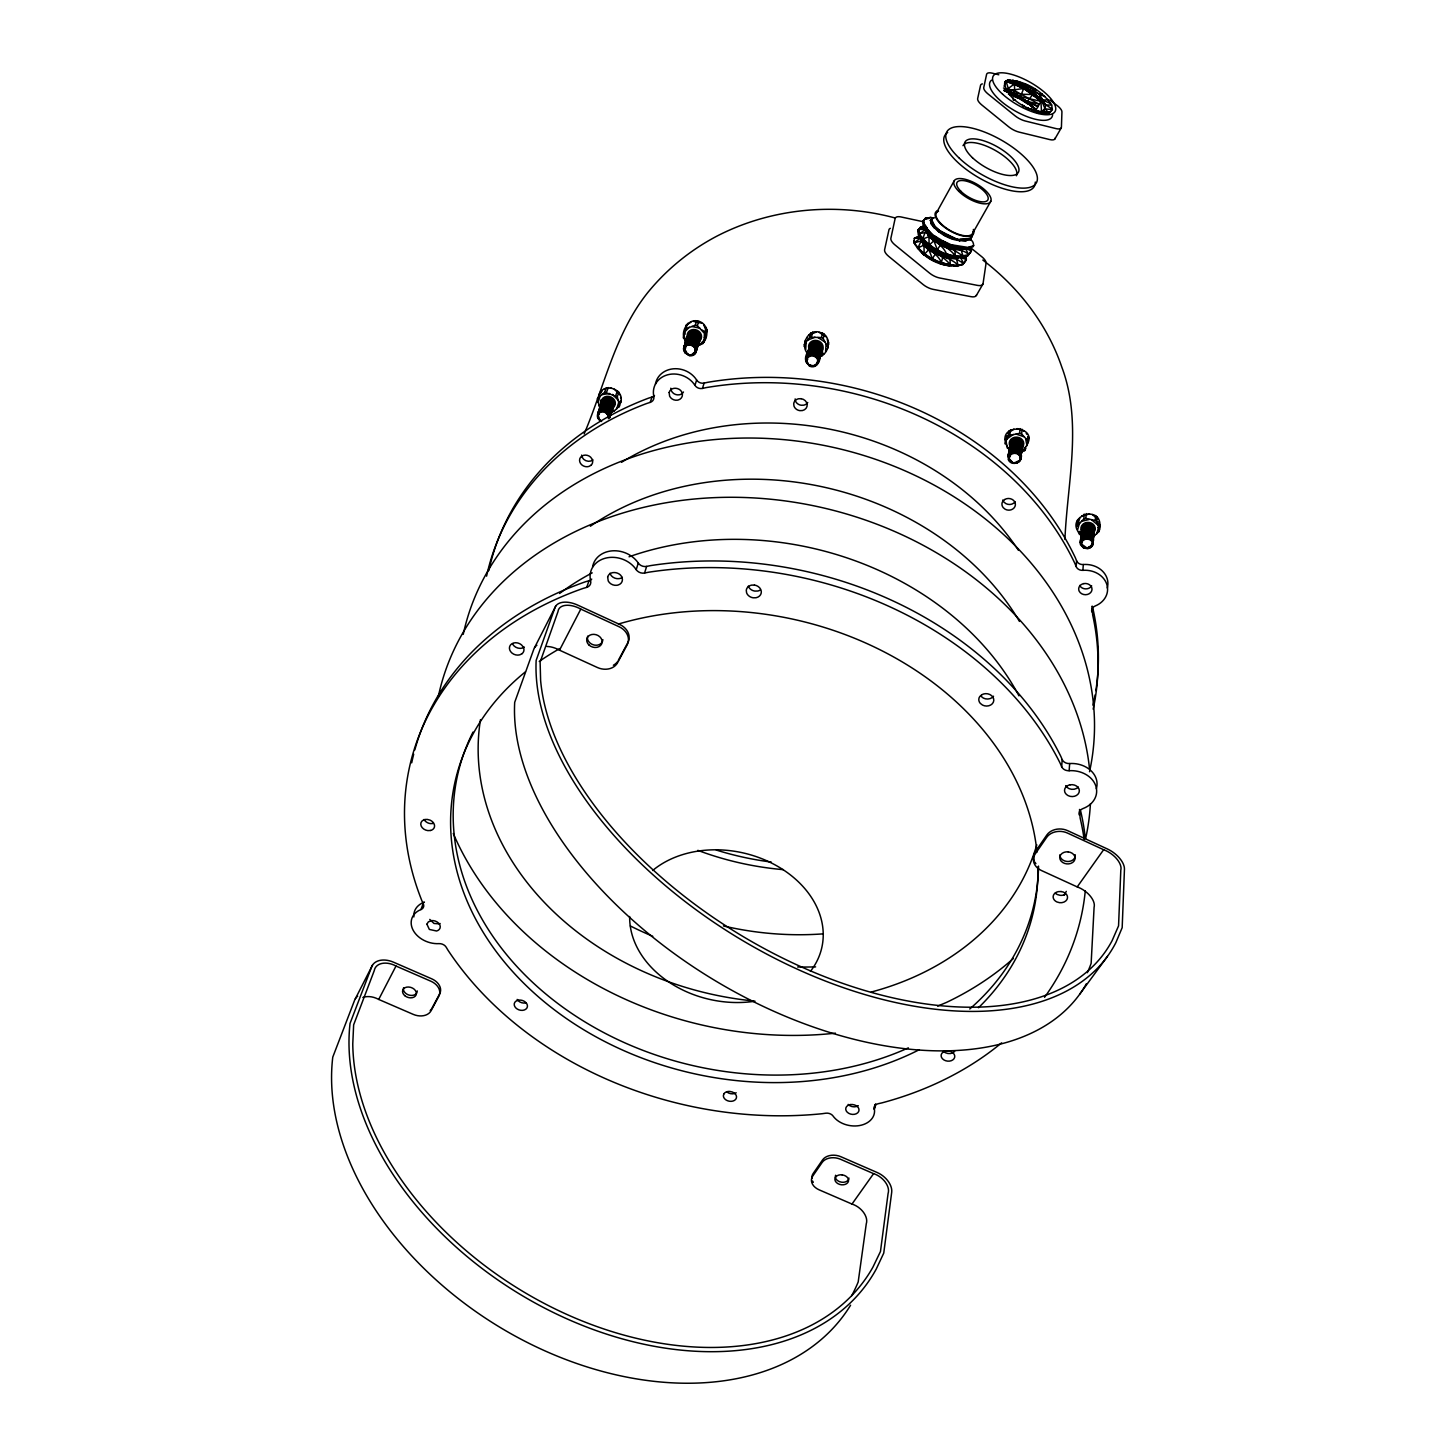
<?xml version="1.0" encoding="UTF-8"?>
<svg xmlns="http://www.w3.org/2000/svg" width="1456" height="1456" viewBox="0 0 1456 1456"><rect width="100%" height="100%" fill="white"/><g stroke="black" fill="none" stroke-linecap="round" stroke-linejoin="round"><path stroke-width="1.5" d="M683.701 335.098L686.595 342.142C678.441 334.862 687.068 317.244 698.789 321.303C710.928 324.433 708.708 344.908 696.787 345.691C694.985 341.013 687.614 339.303 684.884 344.016M704.122 342.397L704.413 333.351L697.333 325.707L695.258 325.252L684.793 329.165M706.67 332.041L703.794 324.979M931.076 220.22L930.894 223.678C939.539 235.162 956.137 244.135 970.479 239.476L972.044 236.072L970.297 238.675C956.301 243.243 940.139 234.543 931.676 223.369L931.076 220.22L933.332 217.745L931.622 219.674L931.676 223.369L933.897 227.737M926.817 227.864L922.249 240.094C931.658 250.086 945.763 262.772 960.396 257.239L966.347 259.605L962.926 264.482C944.835 269.87 923.086 259.204 914.131 242.824L914.295 238.329L919.464 235.672M1092.309 537.446L1099.043 531.513C1107.142 500.464 1058.476 516.771 1082.864 536.572M1099.043 531.513L1099.844 524.906M1099.535 529.784L1096.841 521.739L1097.132 516.88M1084.138 839.329A344.053 270.124 12.6 0 0 1080.152 818.126L1079.515 809.445M1093.165 709.163A310.51 257.202 12.6 0 0 1092.673 615.033L1092.164 606.096L1093.037 609.154A309.527 256.784 12.6 0 1 1095.84 690.672M1096.841 521.739L1095.331 520.484L1095.64 515.624M1095.331 520.484L1085.867 518.409L1086.194 513.568M1079.187 814.869A7.043 5.624 3.8 0 1 1082.882 808.608A24.716 19.838 4.1 0 0 1095.658 785.512A24.716 19.838 4.1 0 0 1069.159 770.715L1069.65 763.545A7.062 5.715 4 0 1 1062.188 759.577L1060.805 756.337A342.87 269.724 12.6 0 0 650.632 565.601L646.646 566.402A7.244 6.061 18 0 1 638.292 563.072A25.207 20.985 18.7 0 0 612.066 550.859A25.207 20.985 18.7 0 0 592.592 566.948M1091.8 611.975A6.334 5.314 2.3 0 1 1095.149 606.005A22.24 18.782 2.6 0 0 1106.706 584.038A22.24 18.782 2.6 0 0 1082.9 570.333L1083.3 564.528A6.352 5.405 2.4 0 1 1076.603 560.851L1075.365 557.794A309.527 256.784 12.6 0 0 707.725 382.309L704.122 383.092A6.497 5.697 19.2 0 1 696.641 380.034A22.623 19.747 19.9 0 0 673.2 368.823A22.623 19.747 19.9 0 0 655.455 384.075M1038.838 113.459C1028.937 103.977 1019.364 92.056 1003.766 90.563M1076.657 526.599L1083.865 518.9L1084.21 514.041M1069.159 770.715A7.08 5.733 4.1 0 1 1061.679 766.73L1062.188 759.577M1082.9 570.333A6.37 5.405 2.5 0 1 1076.184 566.639L1076.603 560.851M1079.387 534.607L1079.624 531.367M1048.884 112.64C1031.503 112.767 1007.115 100.828 1004.622 83.392L1004.877 81.791L1007.88 80.08C1024.933 80.717 1042.259 90.691 1051.669 104.978L1052.379 109.637L1049.503 112.585L1044.644 113.04M1077.149 524.87L1077.513 520.01M962.926 264.482L958.012 265.21C947.983 254.4 928.054 256.42 921.757 241.223L921.721 237.51L925.161 244.553L930.02 248.685L949.876 257.839L950.331 264.919L957.393 266.302L963.563 263.372L965.728 260.715M946.345 234.616L959.886 240.822L940.012 230.812L935.116 226.681L931.622 219.674M1064.918 539.412C1067.339 482.427 1082.627 422.549 1061.806 367.076C1047.264 324.342 1018.563 287.269 982.818 260.042M1010.136 451.178C986.895 419.619 1050.722 423.751 1020.984 452.197L1024.769 450.596L1025.115 447.447M1028.227 442.588L1028.373 436.036M1033.796 110.347L1033.596 111.366M1027.881 440.749L1021.602 433.961L1022.13 429.283M1004.877 443.752L1008.28 435.708L1019.619 433.287L1020.146 428.592M1009.9 434.561L1010.464 429.866M1008.28 435.708L1008.844 431.012M1098.807 525.234L1098.916 521.721M424.424 902.028A6.57 4.95 19.1 0 1 423.587 902.447L420.948 909.563A22.932 17.181 18.6 0 0 413.122 930.184A22.932 17.181 18.6 0 0 438.984 943.634A6.497 4.841 18.2 0 1 446.191 947.201L447.902 950.076A344.053 270.124 12.6 0 0 822.167 1113.713L825.752 1113.203A6.352 4.659 9.9 0 1 833.032 1115.988A22.313 16.398 9.5 0 0 859.604 1125.543A22.313 16.398 9.5 0 0 874.292 1108.526L874.838 1104.74M685.394 330.021L686.286 324.743M1004.622 83.392L1004.877 81.791M598.962 394.922C603.476 381.636 624.933 389.207 620.747 402.366L619.401 403.221M1040.294 112.804L1036.49 111.839L1043.752 111.275L1045.79 105.105L1039.784 94.895L1026.99 84.794L1008.68 80.608M705.032 337.119L707.106 329.293M683.264 337.828L685.157 331.313M818.163 356.738C829.592 355.81 832.65 335.499 820.547 332.569C808.025 327.4 798.889 346.473 808.681 354.591M805.459 340.049L804.203 346.419M827.572 348.73L828.773 342.342M951.423 265.611L941.431 262.608L942.96 256.165L929.547 249.358L924.651 245.19L921.175 238.056L920.993 241.532L917.517 248.594M597.797 413.868L600.254 408.481M599.617 408.79C598.725 399.399 612.794 399.617 612.958 408.117L610.119 414.505M598.58 414.396L600.746 409.573L602.493 408.772M600.818 405.423L603.257 400.054M600.072 410.137L601.965 406.188M600.4 409.318L600.8 407.571M601 407.625L602.001 404.204A6.461 5.569 22.1 0 1 605.423 398.052A6.461 5.569 22.1 0 1 613.267 400.728A6.461 5.569 22.1 0 1 612.466 407.917C620.456 400.364 602.329 391.609 601.692 402.875L602.165 405.041M602.475 403.403L603.203 400.837M609.354 416.216C612.867 410.519 603.348 404.459 599.872 410.082M610.81 411.957C612.94 407.152 606.333 402.438 602.238 405.332M611.138 411.12C613.249 406.315 606.661 401.619 602.566 404.495L601.073 406.697M609.791 417.927L610.464 411.793L607.043 408.19M612.321 407.753L612.648 403.13L609.809 400.091M612.048 410.628L608.917 417.908M600.291 408.754L597.397 398.544L604.622 392.337L617.289 396.669L619.51 406.097L613.613 411.393L610.956 411.993L614.123 404.75C614.214 398.944 605.314 395.504 602.165 400.819M822.167 355.919L822.913 352.916M914.131 242.824L922.303 240.659L918.572 234.835L917.899 230.558L920.902 226.772L925.961 226.026L920.283 227.882L917.899 230.558L919.628 234.07M827.681 346.837L823.222 338.629L824.314 334.17M804.313 344.526L809.682 337.301L821.439 337.501L822.549 333.024M685.139 343.161L683.483 348.639C683.501 354.882 693.001 357.539 696.041 351.97M684.884 344.508C683.61 334.516 698.607 333.679 698.789 343.088M686.286 340.413L687.887 334.916L691.473 332.277M687.632 336.281L688.178 334.134C691.4 328.565 700.627 332.059 700.391 338.138M685.721 345.017C685.248 337.119 697.297 337.81 697.133 345.036M687.359 340.067C687.487 332.751 698.807 334.279 698.498 340.922M809.682 337.301L810.828 332.842M811.574 336.536L812.703 332.059M696.623 346.947L697.078 342.215L694.203 339.066M698.006 342.833L698.698 337.264M696.332 351.169L698.243 344.744C698.48 338.629 689.216 335.135 685.976 340.704M1006.678 435.89L1006.478 439.512M1006.023 441.259L1007.406 448.302M1008.899 457.166L1011.046 453.653L1013.867 452.579A6.006 5.242 4.5 0 1 1020.838 458.367L1020.492 459.696A6.006 5.242 4.5 0 1 1008.899 457.166L1008.189 459.441C1011.046 466.885 1023.586 462.935 1020.911 455.018C1019.073 449.212 1009.154 449.176 1008.189 455.51M1026.971 445.754L1025.625 438.693M808.244 354.227L810.282 350.132L816.379 349.84M810.337 346.637L809.136 350.914C812.666 344.653 822.767 350.932 818.909 357.011M820.219 352.043L820.911 346.437L818.126 343.252M819.892 356.993C827.117 349.276 818.126 335.044 810.009 344.144L807.971 355.064M1040.749 112.876L1035.38 111.748L1042.842 112.822M934.443 217.836L925.834 217.854L922.849 221.64L923.523 225.88L930.329 234.98L929.62 236.254C938.028 245.773 952.861 252.816 965.437 248.375L971.389 250.778L968.604 254.527C950.459 260.114 929.638 248.503 919.191 233.706L918.518 229.447L924.997 227.864M941.431 262.608C937.446 252.98 926.562 249.449 922.467 239.949C929.893 250.778 943.342 256.165 956.101 257.184L958.012 265.21C941.195 265.174 923.632 256.784 914.259 242.624L913.986 240.804M420.948 909.563A6.588 4.95 19.1 0 0 423.314 903.848L421.931 900.845A344.053 270.124 12.6 0 1 582.91 588.479L586.732 587.35A7.189 5.951 19.5 0 0 590.645 580.98A25.298 21.021 18.6 0 1 605.714 558.103A25.298 21.021 18.6 0 1 636.199 569.66A7.262 6.079 18 0 0 644.571 573.027L646.646 566.402M486.577 576.157A310.51 257.202 12.6 0 1 646.737 403.494L650.195 402.384A6.461 5.606 20.9 0 0 653.817 396.378A22.695 19.783 19.9 0 1 667.667 374.793A22.695 19.783 19.9 0 1 694.949 385.349A6.516 5.715 19.2 0 0 702.447 388.424L704.122 383.092M636.199 569.66L638.292 563.072M694.949 385.349L696.641 380.034M705.687 333.733L704.941 331.895L706.378 327.473M702.793 343.762L705.541 337.938M695.258 325.252L696.732 320.848M697.333 325.707L698.789 321.303M684.138 332.55L689.234 327.2M685.849 327.491L686.231 326.326M686.104 327.782L687.596 323.359M1021.075 448.521L1021.948 444.954M1019.837 457.038L1020.419 452.252M1019.728 457.876L1020.274 453.125M1022.239 446.846L1022.731 442.296L1017.143 437.965M1021.985 448.539L1022.876 445.481M1021.748 450.232L1022.64 447.156M1021.493 451.942L1022.239 445.682C1020.62 440.749 1013.103 439.767 1010.264 444.116L1011.083 444.954L1016.506 442.606L1021.257 446.319M1021.257 453.635L1022.148 450.559M1020.656 457.894L1021.511 450.778L1018.326 447.174M704.558 339.667L699.462 344.963M706.196 334.571L704.34 337.792M586.732 587.35L589.007 580.726A7.171 5.951 19.5 0 0 591.718 579.088M650.195 402.384L652.015 397.051A6.443 5.606 20.9 0 0 654.49 395.486M1009.19 448.739L1010.209 444.899L1014.013 442.278L1018.982 442.897L1022.148 446.501M1008.407 453.853L1010.883 449.176M1022.531 447.993L1021.202 442.733L1016.798 440.458L1012.029 441.568L1010.428 443.243L1010.519 446.701A6.516 5.715 4.4 0 1 1012.703 439.566A6.516 5.715 4.4 0 1 1021.056 440.404A6.516 5.715 4.4 0 1 1021.712 447.756M1010.264 448.393L1011.228 444.08M1020.802 455.855C1018.945 450.013 1009.026 450.031 1008.025 456.401L1009.518 460.587L1011.501 462.025M1009.063 456.092L1009.936 452.579L1013.23 450.341L1017.471 450.887L1020.165 453.963M1092.619 534.352L1093.256 528.856L1090.635 525.889L1086.485 525.361L1083.209 527.527M1092.491 535.244L1093.092 530.585M1092.455 536.099C1095.749 530.33 1086.14 525.798 1082.864 530.985M1091.6 544.835L1092.255 542.961M1093.547 533.497L1094.366 531.276M1093.383 535.226L1094.166 529.056L1091.072 525.58L1083.883 525.944L1082.518 530.093M1093.329 536.081L1094.202 533.023M1093.147 537.828L1094.038 534.752M1092.528 543.943L1093.875 536.5M1092.874 540.449L1093.656 534.261L1090.508 530.803M1092.655 543.052L1093.547 539.976M1093.256 542.615L1092.437 545.672L1088.542 548.439L1083.61 548.038L1080.498 544.762C1077.968 536.918 1090.653 534.024 1092.983 541.25L1093.492 535.99L1087.923 531.804M619.109 406.897L621.293 400.655M617.289 396.669L618.946 392.137M615.852 395.213L617.508 390.699M1081.462 530.439L1082.336 527.527L1084.574 526.162L1084.01 525.07L1086.231 524.124L1091.126 524.724L1094.202 528.2M1081.28 532.186L1082.154 529.256L1086.012 526.69M1081.044 534.771L1081.917 531.859M1081.735 533.588L1081.098 538.647M1080.916 540.394L1081.408 531.294M1080.807 537.373C1081.917 531.258 1091.527 531.222 1093.383 536.882M1082.045 534.443L1084.047 531.349L1088.087 530.457M1080.68 538.247C1081.608 532.932 1090.508 532.368 1092.419 537.537M1081.863 536.172L1082.627 533.569C1085.43 529.329 1093.31 531.567 1092.819 536.845M1080.516 539.994L1081.389 537.082L1085.193 534.534L1090.107 535.135L1093.219 538.629M1081.681 537.919L1082.445 535.317L1085.666 533.169L1089.852 533.697L1092.473 536.682M1080.388 540.886L1081.207 538.829M1081.626 538.775L1083.064 534.589M1081.499 539.666C1082.481 534.461 1090.671 534.461 1092.255 539.284M1081.317 541.414C1082.299 536.208 1090.508 536.208 1092.073 541.031M604.622 392.337L606.315 387.824M599.672 407.953L600.8 404.932M606.624 392.064L608.299 387.551M1004.112 86.323C1006.769 70.889 1031.685 93.603 1038.456 97.261C1044.134 101.028 1042.805 109.928 1049.503 112.585M584.165 433.888C604.477 386.386 615.014 333.151 648.157 292.074C667.139 268.923 690.745 249.759 717.298 235.927C771.698 207.935 836.399 202.129 895.294 218.018M968.932 247.138L971.389 250.778L970.497 246.61L970.752 251.888L968.604 254.527C961.451 247.411 947.183 249.922 941.741 241.86L942.36 240.75C951.987 244.644 962.471 252.034 973.027 246.756L973.664 245.627C972.954 233.906 960.778 243.043 953.371 237.565L953.007 238.311M1005.969 80.735L1023.914 88.07L1020.365 96.642L1005.222 91M1025.952 448.102L1024.769 450.596M926.107 229.156L929.62 236.254L940.904 244.28L947.965 247.265L960.887 249.067L965.437 248.375L968.604 254.527M1028.719 437.874L1027.554 440.367L1027.754 436.727M600.145 394.012L602.038 390.991M619.273 403.057L620.347 400.91M355.373 998.707L372.499 965.146M534.607 647.501L555.701 606.169M378.706 999.435L395.996 966.038L430.867 981.217A14.196 10.447 18.1 0 1 438.875 996.159L431.049 1010.773A14.141 10.356 18.1 0 1 413.249 1014.377L378.706 999.435A16.453 11.393 26 0 0 362.835 997.506M559.523 650.177L580.798 609.099L619.073 626.735A15.725 12.886 17.9 0 1 627.208 644.753L617.581 662.717A15.652 12.758 17.9 0 1 597.415 667.521L559.523 650.177A18.255 10.52 27.3 0 0 546.837 646.464M970.752 251.888L967.967 255.637C957.72 259.951 945.854 256.019 937.355 249.704L933.951 240.986L928.91 236.691L925.343 229.356L918.518 229.447L918.572 234.835L925.179 243.37L936.627 251.924L931.731 259.732L933.569 260.715M618.272 660.46L627.9 642.496A15.707 12.886 17.9 0 0 619.783 624.497L577.795 605.15A20.875 11.739 27.4 0 0 555.009 607.552L536.154 660.387A328.401 185.64 31.6 0 0 784.62 963.199A328.401 185.64 31.6 0 0 1115.915 942.523L1122.176 927.654L1124.451 869.287A20.329 10.975 35.2 0 0 1107.288 848.921L1067.667 830.666A15.361 12.176 4.6 0 0 1046.846 834.98L1035.398 851.56A15.27 12.048 4.9 0 0 1034.251 860.714M806.842 338.265L807.443 337.191M806.114 342.306L805.714 349.64M1007.88 80.08L1005.295 81.554M936.281 213.086L954.08 180.999M1010.082 80.062L1007.425 80.881L1012.266 81.372L1013.012 80.044M1008.262 80.753L1018.618 83.538L1019.655 81.682M923.868 254.818L930.275 248.084L922.867 238.984L928.91 236.691L926.708 232.323L926.653 228.61L929.62 236.254M1005.113 91.146L1019.127 96.715L1036.272 109.546L1018.818 97.115L1018.199 98.244L1008.444 94.13M1026.99 84.794L1024.405 87.287L1008.48 80.735M1052.269 109.109L1042.587 102.648L1043.934 100.282L1047.974 99.463M972.699 233.197L990.79 201.292M1043.752 111.275L1045.79 105.105L1051.669 104.978M1054.945 138.866L1061.242 127.91M976.357 295.477L982.836 284.229M948.329 246.519L941.322 243.571L937.355 249.704M1007.679 433.524L1013.922 429.083M1007.042 438.893L1013.303 434.452M925.343 229.356L918.572 234.835C926.398 247.265 940.794 254.054 954.736 257.148L946.455 253.708C942.432 244.062 931.567 240.531 927.417 231.031L935.007 239.767L928.546 245.682C937.391 252.525 948.748 259.477 960.396 257.239L963.563 263.372L966.347 259.605L966.202 256.092M851.997 1204.057L873.582 1173.645L840.476 1159.249A13.832 9.992 9.7 0 0 822.112 1162.489L812.757 1176.029A13.759 9.901 9.9 0 0 819.182 1189.861L851.997 1204.057A16.089 10.72 37.1 0 1 866.265 1223.841L858.185 1281.972A289.034 201.019 32.1 0 1 851.633 1295.767M1077.222 886.904L1103.63 849.722L1067.503 833.069A15.379 12.176 4.6 0 0 1046.664 837.4L1035.198 853.98A15.288 12.067 5 0 0 1041.44 870.524L1077.222 886.904A17.781 9.828 35.3 0 1 1094.093 907.252L1091.145 963.344A320.666 185.567 31.7 0 1 1087.323 972.699M825.588 351.606L826.025 344.253M1079.715 994.157L1107.434 956.392M917.899 230.558L920.902 226.772L924.979 226.808M611.702 407.534L612.903 406.078M610.519 410.901L611.72 409.445M610.21 411.739L611.393 410.264M609.008 415.124L610.21 413.65M608.754 415.979L609.955 414.505M611.884 409.445L613.613 406.897M611.611 410.301L613.34 407.771M611.302 411.138L612.703 409.409M610.701 412.812L612.175 411.138M610.428 413.686L611.848 411.957M609.846 415.379L611.247 413.65M609.518 416.216L610.992 414.523M609.245 417.071L610.665 415.36M697.806 341.086L699.062 339.539M697.533 341.869L698.789 340.34M696.459 345.163L697.715 343.634M696.205 346.018L697.46 344.49M694.821 350.132L696.095 348.603M698.625 341.377L700.099 339.594M698.043 342.961L699.808 340.376M697.806 343.816C703.503 339.048 699.608 328.947 692.019 330.639M697.26 345.472L698.734 343.671M696.969 346.273L698.443 344.471L696.714 347.129M696.441 347.929L697.915 346.128M696.478 347.984L699.863 339.776C700.081 333.697 690.854 330.203 687.632 335.772M695.895 349.586L697.369 347.784M695.64 350.441L697.406 347.838M695.386 351.296L696.842 349.44M695.094 352.097L696.587 350.295M1018.818 97.115L1027.718 103.831L1009.372 92.474L1028.063 103.212L1035.908 110.219L1041.277 100.737L1033.123 94.167L1027.244 101.374L1019.127 96.715M1009.991 454.636L1009.19 458.804L1011.92 461.679M601.565 402.511C604.713 397.179 613.613 400.618 613.54 406.442M600.636 405.005L604.04 402.438L608.881 403.166L612.685 408.99M600.363 405.86C603.512 400.546 612.448 403.985 612.357 409.809M601.455 405.096L598.671 411.302L599.162 413.468M599.763 407.553C602.911 402.22 611.848 405.678 611.775 411.502M599.435 408.372L605.241 405.751L609.718 408.062M599.162 409.245C602.311 403.913 611.247 407.371 611.174 413.195M598.543 410.938C601.71 405.605 610.665 409.063 610.592 414.887M597.943 412.63C601.11 407.298 610.064 410.756 609.991 416.598M597.615 413.468C600.782 408.135 609.736 411.593 609.664 417.435M602.875 401.656L607.771 399.454M602.602 402.511C605.296 397.998 612.849 400.982 612.758 405.915M602.001 404.204L606.915 401.983L611.793 405.66M688.47 333.333L689.907 331.622M687.378 336.609L690.927 333.915M687.086 337.41C690.308 331.841 699.553 335.335 699.317 341.432M686.832 338.265L690.344 335.499L692.856 335.426M686.286 339.903L687.687 338.138C691.964 335.135 698.589 338.738 698.534 343.944M685.721 341.559L689.252 338.793L694.203 339.557M685.43 342.36C688.67 336.773 697.934 340.285 697.715 346.401M685.175 343.216L688.706 340.449L695.713 342.779M684.629 344.872L686.031 343.106L690.672 342.033L696.514 346.546M684.32 345.673C692.383 334.916 703.521 356.083 689.58 355.883L685.103 352.352L684.047 348.257A6.042 5.333 20.3 0 1 692.364 344.799L693.693 345.636A6.042 5.333 20.3 0 1 687.505 354.299M688.67 335.808L693.784 333.424L697.57 335.462M688.379 336.609L691.382 334.316M687.56 339.102L688.797 337.646M687.014 340.74L692.146 338.356M686.176 343.197L691.309 340.813L696.241 344.672M685.612 344.854C688.397 340.103 696.259 343.161 696.041 348.348L695.003 351.933L691.909 354.409M684.029 346.473C687.268 340.886 696.55 344.399 696.332 350.532M685.357 345.709C688.142 340.977 696.004 344.016 695.786 349.203M686.304 345.072L684.993 350.259M820.11 352.225L821.657 350.423M827.572 345.491L828.646 344.235M819.018 356.338L820.565 354.536M818.8 357.193L820.329 355.319M817.489 362.198L819.018 360.324M817.253 362.999L818.818 361.179M817.053 363.873L818.581 361.98M818.381 362.853L814.596 365.765M1079.897 517.553L1078.004 524.215L1077.021 521.739M1079.497 523.123L1077.604 529.784M1081.881 540.813L1085.43 538.411L1088.487 538.392A5.933 5.06 2.2 0 1 1092.273 545.782L1091.363 546.837A5.933 5.06 2.2 0 1 1081.881 540.813L1080.261 542.615M1096.641 533.952L1098.57 527.29M809.791 344.945C813.085 339.394 822.458 342.688 822.076 348.967M809.572 345.8C812.776 340.158 822.276 343.58 821.857 349.822M809.336 346.583L813.922 342.688M810.628 345.654L809.117 347.383L813.686 343.47L817.908 344.035M808.899 348.239C812.193 342.688 821.584 345.982 821.202 352.261M808.681 349.094C810.81 344.18 818.254 343.525 820.256 348.876M808.444 349.895C811.756 344.344 821.148 347.638 820.765 353.935M820.11 352.552C815.979 336.372 797.433 359.141 809.572 365.31M808.007 351.551L812.594 347.62M807.771 352.407C811.01 346.71 820.511 350.186 820.128 356.447M807.552 353.207C810.865 347.638 820.274 350.951 819.892 357.248M807.334 354.063L808.844 352.279M807.097 354.864C810.41 349.313 819.837 352.625 819.455 358.922M806.879 355.737L810.573 352.934L815.578 353.644M806.642 356.538C809.063 350.641 818.654 351.66 818.6 358.413M806.424 357.339C809.736 351.77 819.182 355.082 818.8 361.397M807.88 355.719L811.028 353.408M807.643 356.574L808.935 355.118M967.967 255.637L963.053 256.329C950.167 246.009 931.858 241.751 923.523 225.88L923.468 220.511L925.834 217.854L922.849 221.64L900.627 216.871A11.138 4.623 29.3 0 0 895.131 218.546L890.835 238.456A11.302 4.75 29.3 0 0 895.003 244.936L929.711 273.237A11.339 4.787 29.7 0 0 939.52 277.95L977.431 285.376A11.229 4.714 30 0 0 983.037 283.72L986.076 263.117A11.084 4.586 30 0 0 981.781 256.729L969.896 247.138M687.687 353.59L685.558 352.061L686.449 351.169M685.303 352.934L685.594 352.115M930.293 220.42L932.823 218.273L930.293 220.42L931.676 223.369M1018.781 461.37L1020.401 459.605C1024.933 452.416 1013.285 445.918 1008.972 452.616L1009.845 453.417L1013.067 451.214L1017.307 451.76M600.09 396.159L597.997 402.784M1034.652 88.743L1032.559 91.91C1061.934 119.01 1014.777 76.731 1008.225 80.99L1014.85 82.755M1090.908 545.672L1092.601 543.925M616.58 409.118L618.709 402.511M1009.863 448.393L1011.392 443.225L1010.537 442.424C1013.358 438.038 1020.893 439.002 1022.494 443.989M1011.41 445.791L1009.754 447.502L1010.573 448.339L1011.938 446.937M1020.656 450.541L1015.888 446.828L1010.464 449.176L1009.645 448.339L1013.503 445.663L1018.472 446.3L1021.657 449.904L1021.803 453.089M1011.156 447.483L1009.499 449.212L1010.355 449.995L1013.576 447.793M1019.4 450.486L1015.633 448.521L1010.209 450.869L1009.39 450.031L1015.778 447.247L1021.402 451.597M1008.407 457.785L1009.135 451.742L1012.994 449.067L1017.981 449.704L1021.166 453.307M1009.081 453.489L1009.954 446.592L1012.193 445.227M1008.753 454.272L1015.123 451.942M809.008 335.062L816.252 332.077M807.698 340.176L814.978 337.191M824.005 353.717L820.765 355.919M1082.208 528.419L1083.883 526.763M1083.719 528.492L1082.045 530.148L1081.389 536.026M1081.972 531.003L1085.83 528.437L1090.744 529.038L1093.82 532.514L1093.929 535.644M1081.863 531.877L1088.214 529.183L1093.711 533.406M1081.808 532.732L1085.648 530.166M1081.681 533.606L1088.051 530.93L1093.547 535.135M1081.262 537.956L1087.65 535.262L1093.165 539.484M1081.135 538.847L1082.827 537.191M1083.027 529.256L1088.433 526.981L1092.109 528.874M1082.973 530.093L1086.176 527.964M1093.875 531.658L1090.799 528.182L1085.885 527.582L1083.646 528.528L1082.227 536.245L1083.828 533.952L1081.644 528.71L1084.647 525.307L1084.065 524.215M687.705 324.269L690.927 322.158M1006.023 81.208L1023.75 88.47L1041.076 101.065L1023.75 88.47L1006.988 90.873L1008.316 88.507L1006.023 81.208L1024.096 87.688L1041.386 100.391L1033.36 93.803L1014.432 83.866L1008.316 88.507L1004.203 89.762M1042.187 113.277L1041.877 111.22L1045.099 108.891L1052.379 109.637M943.288 264.464L931.731 259.732L924.178 253.471L923.941 245.609L920.392 238.256L914.259 242.624L915.278 244.79M1050.722 111.53L1049.175 112.622L1041.877 111.22M1097.933 527.6L1099.335 526.617M1081.863 515.806L1089.561 513.95M1081.462 521.357L1089.179 519.501M1093.62 536.409L1094.657 535.699M971.862 235.49L972.681 234.944L970.479 239.476M807.825 352.061L808.207 354.336L809.245 353.626M806.242 357.848L806.642 360.178L807.68 359.486L806.478 357.048M806.023 358.704L806.406 360.997L807.134 358.413M806.187 361.798L807.225 361.161C804.804 353.189 818.636 353.244 817.926 360.888M604.04 389.407L605.095 388.788M602.092 394.576L609.755 393.502M614.559 410.701L610.301 412.521M592.938 459.878L590.881 461.006A6.661 5.678 21.6 0 1 581.599 455.109M524.306 647.065L522.322 648.084A7.407 6.006 20.2 0 1 512.639 644.116M1041.986 93.821L1038.456 97.261L1042.587 102.648M1016.179 462.025L1018.108 461.097M688.269 336.554L690.381 335.553M687.723 338.192L689.835 337.21M689.289 338.848L687.177 339.849C690.089 335.244 697.824 338.138 697.661 343.379M686.613 341.505L688.743 340.504M1088.305 547.201L1090.216 546.309M690.435 332.732L694.312 331.786L699.226 335.626M689.052 336.809L690.836 335.954M687.687 340.959L689.489 340.122M687.141 342.615L688.943 341.76M1088.597 547.583L1090.853 546.528M603.203 400.018L605.296 399.108M602.056 403.421L604.094 402.475M601.401 405.059L603.494 404.149M600.2 408.444L607.097 408.244M810.846 344.872C815.142 341.778 821.857 345.309 821.639 350.623M810.628 345.727L815.324 344.526L819.801 346.983M810.191 347.365C814.468 344.198 821.22 347.82 821.002 353.135M809.736 349.021L811.92 347.948L816.907 348.657M809.518 349.822C813.813 346.746 820.547 350.259 820.329 355.592M809.299 350.678L813.995 349.549M808.844 352.352C813.103 349.185 819.928 352.807 819.692 358.121M808.171 354.809C812.484 351.733 819.237 355.246 819.018 360.597M604.349 399.472L610.137 399.272L612.976 402.311M603.421 401.965L605.168 401.164M602.839 403.64L604.568 402.839M601.637 407.007L607.425 406.843L610.282 409.864M811.629 345.181L817.69 344.89L820.784 350.113M811.174 346.819L813.03 345.982M600.145 411.265L605.969 411.083L608.826 414.123M810.064 350.932L816.143 350.641L819.237 355.883L818.054 353.608M809.609 352.589L811.465 351.733M1014.614 438.092L1010.792 440.749L1010.118 446.701M1011.356 445.827L1018.618 445.427L1021.748 449.067M1011.101 447.52L1015.924 446.373M1010.846 449.231L1015.687 448.066M1012.593 442.66L1016.652 441.732M1012.339 444.353L1014.25 443.534M1012.084 446.064L1018.217 445.773L1020.911 448.848M1013.321 449.504L1009.135 451.742M1083.646 528.528L1083.828 526.799L1088.56 525.725L1094.038 529.929M1083.173 532.878L1087.996 531.786M1083.828 526.799L1088.487 526.144M1086.012 529.693L1083.482 530.257L1083.3 531.986L1083.883 533.078L1085.776 532.295M937.646 1006.132L946.546 1002.383A331.349 265.574 12.6 0 0 1013.431 958.448M1081.444 535.171L1083.464 537.428L1085.302 536.663M926.708 232.323L919.191 233.706C924.833 247.356 940.267 255.765 954.59 256.638M1083.865 518.9L1085.867 518.409M1023.222 106.051L1024.132 105.724L1023.714 106.925L1022.367 104.559M958.758 256.948L949.876 257.839L942.96 256.165M947.965 247.265L954.899 248.94L963.781 248.066M1084.01 538.938L1081.899 540.558L1081.462 544.089L1086.158 547.401M966.183 239.366L970.479 237.91L972.317 235.599L970.297 238.675L960.25 239.239M930.894 217.144L925.215 218.982L928.582 218.491M973.664 245.627L968.113 247.429L951.478 244.772L948.984 245.791L935.207 238.748L923.523 225.88M652.015 397.051L648.575 398.143A309.527 256.784 12.6 0 0 488.834 570.534M589.007 580.726L585.203 581.854A342.87 269.724 12.6 0 0 414.814 749.913M914.677 238.074L920.338 236.691M702.447 388.424L706.069 387.624A310.51 257.202 12.6 0 1 1074.947 563.581L1076.184 566.639M644.571 573.027L648.575 572.226A344.053 270.124 12.6 0 1 1060.277 763.472L1061.679 766.73M923.668 227.391L920.283 227.882L920.902 226.772L925.07 227.154M693.602 321.412L701.574 323.159M691.928 326.472L699.917 328.219M1015.487 100.1L1013.449 100.3L1012.83 97.716M1025.588 108.053L1044.571 112.804M1013.958 462.68L1016.525 462.444M1042.805 112.986L1046.118 112.749M812.812 344.708L815.324 344.581M691.436 332.223L696.368 332.969M690.89 333.861L695.841 334.607M1013.613 444.844L1016.142 444.717M1086.285 523.268L1091.181 523.869M1085.939 526.726L1088.506 526.581M1085.594 530.184L1090.58 530.767M1085.248 533.679L1092.164 535.735M691.928 332.678L694.021 332.587M690.599 336.809L692.692 336.718M688.106 344.235L694.021 346.182L695.513 350.004M810.81 354.263C820.856 351.97 819.346 369.296 809.882 364.928M1014.086 444.408L1018.326 444.954L1021.02 448.029M1013.831 446.1L1018.072 446.646L1020.765 449.722M433.124 823.495L430.521 823.605A7.043 5.424 19.8 0 1 424.042 819.455M1085.484 534.916L1087.632 534.825M1012.266 81.372L1017.744 81.227M605.241 399.071L610.082 399.799M603.439 404.113L610.319 406.37M602.893 405.842L605.296 405.787M604.094 409.172L601.637 409.191L598.216 411.775L597.615 417.708L600.309 420.584M603.694 405.387L609.482 407.298L610.992 410.974M602.165 409.609L606.242 410.228L609.099 413.267M601.565 411.302L603.585 411.265M1016.761 428.719L1018.126 428.683M1016.161 434.07L1023.786 436.709M914.295 238.329L920.392 238.256M1009.845 453.417L1008.862 453.453L1009.681 454.29M1009.645 448.339L1011.52 444.954L1016.288 443.843L1020.692 446.118L1022.003 451.433M1010.464 449.176L1008.935 454.363M1009.39 450.031L1010.355 449.995M1009.281 450.869L1010.209 450.869M1010.428 443.243L1014.595 441.022L1018.818 441.568M1010.064 445.773L1010.974 445.773M956.101 257.184L943.306 255.419L936.627 251.924M1010.573 442.387L1016.889 440.058L1021.657 443.771M928.91 236.691L929.165 244.553L936.718 250.814L943.979 254.709L955.154 256.511M924.141 224.77C932.932 236.818 946.582 248.03 962.252 247.666C946.582 247.702 926.325 237.164 923.468 220.511M951.077 256.438L954.754 256.602M956.101 247.52L961.615 247.793C949.985 248.23 938.756 242.715 930.329 234.98M943.979 254.709L945.818 254.836M940.103 263.663L949.712 266.029M1003.475 88.015L1014.65 90.654L1039.275 104.268L1027.244 101.374L1037.946 106.616L1004.585 90.581M949.876 257.839L955.955 258.786L963.563 263.372M959.959 240.003L966.038 240.986M958.94 256.857L962.416 257.439L955.373 256.038C948.02 245.591 934.115 242.661 927.254 231.741M953.534 265.647L957.393 266.302M1025.734 107.635L1034.943 110.711M1039.256 111.912L1025.716 107.726M1035.198 111.966L1040.694 112.931M1036.745 112.33L1040.385 112.967M1035.562 112.057L1039.984 112.876M1040.931 101.319L1020.365 96.642L1005.35 90.873L1021.693 94.276L1032.85 94.494L1040.931 101.319L1041.531 112.294M1036.508 90.054L1008.79 80.681M967.476 248.539L950.859 245.882L934.151 235.599L933.533 236.727L935.207 238.748L941.632 242.988M819.146 332.368L825.971 336.736M817.872 337.483L824.715 341.851M1019.619 433.287L1021.602 433.961M610.355 388.042L611.666 388.333M998.78 74.784L992.428 73.2A11.757 4.277 29.5 0 0 986.604 74.347L983.746 87.542A11.866 4.368 29.6 0 0 988.042 93.967L1014.941 115.716A11.411 4.222 29.8 0 0 1025.224 120.994L1056.019 128.601A10.993 4.022 30 0 0 1061.424 127.182L1061.934 111.875A11.43 4.15 30 0 0 1057.001 105.414L1049.831 99.991M1009.827 92.147L1013.321 93.02L1014.65 90.654L1014.432 83.866M948.984 245.791L961.124 248.303C947.965 248.503 935.571 240.258 927.836 230.012L927.217 231.14L935.207 238.748M1008.098 80.59L1024.278 87.396M1088.451 526.599L1092.837 528.783M1090.235 534.261L1085.302 533.642L1083.009 534.625L1083.519 536.572L1078.405 532.132M1088.324 527.873L1092.983 531.458M1088.142 529.602L1090.18 530.221M1087.923 532.186L1092.582 535.79M1087.45 536.572L1092.127 540.176M1016.688 441.277L1019.127 442.042M1018.872 443.734L1013.867 443.152L1010.009 445.809L1010.864 446.61M1015.888 446.41L1018.381 447.119M1015.633 448.12L1020.11 450.359L1021.402 455.673M1015.433 449.777L1017.871 450.541M1016.998 439.239L1019.073 439.876M1016.397 443.425L1021.166 447.156M1015.487 449.394L1017.562 450.05M814.887 346.237L817.344 347.019M813.54 351.151L816.015 351.915M605.896 404.095L608.299 404.859M604.04 409.136L608.535 411.447M815.16 345.873L820.056 349.749M814.723 347.529L818.527 349.586L819.91 353.426M813.613 351.642L818.509 355.519M813.158 353.298L816.98 355.355M607.188 401.128L610.938 403.075L612.43 406.734M606.588 402.802L611.465 406.497M605.114 407.043L610.028 410.738M604.513 408.736L608.28 410.683L609.791 414.378M1044.862 96.569L1024.405 87.287L1033.505 93.311M692.819 335.371L697.333 337.81L699.08 342.287M692.273 337.028L694.712 337.847M1092.328 514.55L1098.115 519.373M1091.964 520.101L1097.769 524.924M693.493 334.225L697.278 336.263M692.947 335.863L697.861 339.703M691.6 340.012L695.404 342.069L697.169 348.057M691.054 341.669L695.986 345.527M1082.7 538.083L1085.011 536.281L1089.943 536.882L1093.037 540.376L1093.201 543.488M1083.883 533.078L1081.626 534.479L1082.736 536.19M1050.504 103.303C1038.146 99.445 1030.593 88.143 1018.618 83.538M614.377 389.262L619.892 394.831M612.466 394.43L617.999 400M1020.893 429.283L1024.369 431.34M821.439 337.501L823.222 338.629M952.77 239.075L940.012 230.812L938.956 232.032L932.222 222.786M685.103 352.352L687.632 354.026M935.007 239.767L941.322 243.571M940.813 263.718L932.35 258.622L928.983 249.904L922.303 240.659M704.941 331.895L702.156 330.039M922.467 253.617L931.731 259.732M1023.914 88.07L1033.123 94.167M601.019 421.021L597.633 417.162A5.933 5.114 22 0 1 603.312 411.193L604.822 411.52A5.933 5.114 22 0 1 609.099 416.98M1081.717 545.8L1083.664 547.165M610.009 399.763L612.102 401.31M605.641 411.921L608.881 416.907M945.508 235.999L935.116 226.681M696.332 332.914L699.735 336.645M695.804 334.552L697.879 336.172M694.166 339.503L697.588 343.234M1091.017 525.598L1092.946 527.072M1090.853 527.327L1094.002 530.785L1094.093 533.897M1090.671 529.056L1093.765 532.55M696.077 333.278L698.935 336.427M694.749 337.428L697.606 340.558M981.126 696.368L983.31 698.061A7.498 6.17 6.2 0 0 993.538 696.205M1090.69 525.034L1092.328 526.289M1090.526 526.763L1093.147 529.729M1090.125 531.076L1092.746 534.061M1089.67 535.444L1092.309 538.429M1018.836 443.771L1022.003 447.374M1018.709 442.387L1021.602 447.465M1017.817 448.339L1020.51 451.433M1017.216 452.598L1019.91 455.673M816.907 348.603L818.927 350.277M815.578 353.59L817.617 355.264M1028.063 103.212L1036.144 109.801L1028.209 102.903M950.331 264.919C942.724 254.381 928.327 251.36 922.212 239.312L925.161 244.553L917.917 247.902L923.559 254.6M600.837 408.535L598.689 405.278M922.849 221.64L930.166 234.452M808.007 363.945L806.46 359.96L807.425 357.339A6.061 5.387 14.6 0 1 816.943 357.157L817.835 358.358A6.061 5.387 14.6 0 1 808.007 363.945L809.336 366.111C817.562 369.751 821.475 358.722 820.201 352.352A6.588 5.879 14.6 0 0 821.202 344.908A6.588 5.879 14.6 0 0 813.212 342.142A6.588 5.879 14.6 0 0 809.263 348.657M807.024 352.024L807.807 353.08M599.344 418.818L597.47 414.705M1026.207 433.324L1026.935 434.343M805.35 341.942L806.369 343.398M806.588 361.361L808.116 363.691M963.908 255.983L966.347 259.605M608.481 411.411L609.882 413.486M612.03 401.274L613.868 405.605M610.264 406.333L611.647 408.408A7.189 6.206 22.1 0 0 614.487 400.091A7.189 6.206 22.1 0 0 604.859 396.815A7.189 6.206 22.1 0 0 602.202 405.187M609.664 408.008L611.065 410.101M695.677 342.706L697.46 347.256L697.005 344.835M697.843 336.118L699.608 340.631M1081.808 531.695L1082.973 533.588M1082.918 534.443L1081.59 529.565M1081.626 533.424L1082.791 535.335M817.599 355.209L819.255 359.778M819.783 346.91L821.093 349.094L820.693 347.238M818.909 350.223L820.219 352.407M818.745 354.718L813.831 350.841L809.845 351.788L807.57 356.756L807.152 354.518M1020.055 450.395L1021.257 452.488M1092.109 535.753L1093.474 540.012M1083.956 525.925L1084.52 526.999M1083.774 527.654L1084.356 528.728M1082.827 536.372L1083.464 537.428M601.128 401.237L600.636 400.091L601.364 403.403L604.695 400.782L609.482 401.492L613.285 407.298M827.281 339.139L827.936 342.888M429.757 919.409L433.979 923.45L439.148 923.85A6.825 5.132 18.6 0 0 440.131 923.504M1005.787 440.877L1005.441 439.039M963.053 256.329L960.887 249.067M609.973 573.245L610.41 574.337A7.535 6.279 18.7 0 0 619.018 578.651L620.238 578.396A7.535 6.279 18.7 0 0 622.349 577.359M684.757 333.388L685.012 334.334M598.252 415.233L598.671 417.071M600.163 407.061L600.709 409.263M599.89 407.935L600.363 410.101M599.563 408.754L600.036 410.92M598.343 412.139L598.889 414.341M598.07 412.994L598.562 415.178M601.364 403.694L601.91 405.896M686.267 343.361L686.65 345.29M687.341 337.064L687.833 339.375M687.086 337.919L687.541 340.176M685.994 341.214L686.431 343.47M685.703 342.014L686.176 344.326M684.593 345.309L685.084 347.638M684.338 346.164L684.793 348.439M684.047 346.965L684.52 349.294M683.792 347.838L684.229 350.095M611.593 408.372L612.102 410.665M611.01 410.064L611.502 412.376M610.41 411.757L610.865 414.032M609.809 413.449L610.319 415.761M926.58 227.136L927.181 230.394M697.551 343.179L697.988 345.6M696.478 346.492L696.914 348.912M699.699 336.573L700.136 338.993M698.407 338.065L698.734 340.067M810.027 347.602L810.355 349.531M808.808 355.355L808.044 351.205M809.172 347.11L809.536 349.313M808.499 349.549L808.881 351.879M808.28 350.405L808.662 352.68M806.933 355.373L807.316 357.648M806.697 356.174L807.097 358.522M821.075 349.04L821.439 351.478M818.072 357.175L818.363 359.213M819.182 353.062L819.473 355.082M620.584 397.324L620.747 398.525M1009.59 452.67L1009.7 455.364M1009.336 454.381L1009.554 456.256M1009.226 455.2L1009.445 457.075M1010.883 444.189L1011.101 446.046M1010.992 446.865L1010.682 441.568L1017.034 438.784L1021.439 441.041L1022.731 446.337M1009.954 443.661L1010.227 445.882M1009.481 447.01L1009.59 450.086M1009.226 448.703L1009.445 450.96M1009.081 449.576L1009.226 452.616M1008.553 452.98L1008.662 456.074M1008.298 454.691L1008.553 456.893M795.158 398.908L795.34 400.673A6.807 5.988 14.5 0 0 801.128 405.241L803.748 405.168A6.807 5.988 14.5 0 0 807.752 402.475M1081.99 535.298L1082.172 537.1M1082.39 530.967L1082.591 532.769M1082.336 531.822L1082.409 534.516M1081.098 533.915L1081.28 536.9M1080.625 539.12L1080.734 542.142M1080.443 540.868L1080.607 543.033M1022.039 447.32L1022.239 449.74M1021.511 444.626L1021.712 446.646M1020.019 454.836L1020.128 457.694M1021.748 442.952L1021.857 445.773M1094.257 527.345L1094.421 530.439M1092.801 533.205L1092.928 535.972M954.845 249.759L955.373 256.038M670.797 388.206L671.398 390.845A6.77 5.897 19.9 0 0 679.097 394.831L680.189 394.576A6.77 5.897 19.9 0 0 683.465 392.01M971.207 247.265L971.389 250.778M417.235 990.917A7.08 5.205 18.3 0 1 413.104 995.303A7.08 5.205 18.3 0 1 405.532 993.192L404.404 991.936A7.08 5.205 18.3 0 1 403.603 987.805M395.996 966.038A16.635 11.339 26.1 0 0 374.283 970.551L353.644 1024.842L352.771 1043.916A292.055 199.854 32.1 0 0 573.409 1317.316A292.055 199.854 32.1 0 0 872.927 1267.139L880.461 1251.505L888.087 1193.501A16.253 10.647 36.9 0 0 873.582 1173.645M357.685 996.159A18.619 12.886 26 0 0 354.609 1000.217L332.769 1057.129A292.583 203.567 32.1 0 0 535.408 1346.454A292.583 203.567 32.1 0 0 850.577 1305.213M430.175 1010.555A14.123 10.356 18.1 0 0 431.886 1008.371L439.712 993.756A14.178 10.447 18.1 0 0 431.704 978.814L393.448 962.161A18.801 12.813 26.1 0 0 371.753 966.638L350.041 1023.422A295.641 202.402 32.1 0 0 560.433 1315.878A295.641 202.402 32.1 0 0 876.312 1268.94L883.756 1253.07L891.691 1192.337A18.364 12.048 36.9 0 0 877.185 1172.517L840.876 1156.719A13.814 9.992 9.7 0 0 822.531 1159.959L813.176 1173.5A13.759 9.901 9.9 0 0 811.884 1178.468M813.322 1182.327A13.759 9.901 9.9 0 1 812.63 1181.071M848.957 1178.068A6.88 4.969 9.6 0 1 843.57 1182.272L841.786 1182.236A6.88 4.969 9.6 0 1 835.598 1175.229M602.857 639.584A7.844 6.406 18.3 0 1 597.979 645.026A7.844 6.406 18.3 0 1 589.607 642.642L588.406 641.15A7.844 6.406 18.3 0 1 587.733 636.126M580.798 609.099A18.455 10.392 27.4 0 0 558.012 611.538L540.121 662.061L540.613 680.443A324.397 183.274 31.6 0 0 798.58 965.637A324.397 183.274 31.6 0 0 1112.184 940.503L1118.554 925.87L1120.811 870.124A17.982 9.701 35.2 0 0 1103.63 849.722M536.882 645.263A20.639 11.885 27.2 0 0 533.915 648.903L514.696 702.32A324.633 187.97 31.7 0 0 755.446 1002.638A324.633 187.97 31.7 0 0 1086.394 983.746M617.362 661.879A15.634 12.74 17.9 0 1 613.376 665.228M1035.889 863.626A15.27 12.048 4.9 0 1 1034.961 862.207M1075.147 854.672A7.662 6.042 4.5 0 1 1068.868 861.461L1066.884 861.461A7.662 6.042 4.5 0 1 1059.986 854.672M1066.283 891.363A331.349 265.574 12.6 0 1 1064.227 895.185M835.416 1033.159A331.349 265.574 12.6 0 1 453.289 833.524M438.347 696.423A331.349 265.574 12.6 0 1 775.338 499.717A331.349 265.574 12.6 0 1 1089.452 768.113M1090.417 803.785A331.349 265.574 12.6 0 1 1085.63 838.492M1036.799 844.789A285.467 228.665 12.6 0 1 871.234 992.046M753.717 1000.982A285.467 228.665 12.6 0 1 480.48 719.628M559.577 593.484A285.467 228.665 12.6 0 1 592.21 572.863M629.047 556.793A285.467 228.665 12.6 0 1 1018.963 695.859M652.67 870.488A97.734 75.13 12.6 0 1 782.054 869.014A97.734 75.13 12.6 0 1 810.428 971.352M755.027 1001.2A97.734 75.13 12.6 0 1 629.665 916.497M815.615 966.875A320.593 261.388 12.6 0 1 797.67 966.984M652.779 936.299A320.593 261.388 12.6 0 1 630.375 925.98M463.245 634.343A320.593 261.388 12.6 0 1 831.995 447.101A320.593 261.388 12.6 0 1 1089.525 771.735M822.422 933.915A276.203 225.079 12.6 0 1 723.432 925.943M590.353 526.235A276.203 225.079 12.6 0 1 1019.455 621.421M1091.672 585.858A6.643 5.624 2.5 0 1 1085.557 588.879A6.643 5.624 2.5 0 1 1079.642 585.439M1015.087 501.774A6.734 5.824 4.9 0 1 1005.878 503.612L1003.93 502.065A6.734 5.824 4.9 0 1 1002.802 499.99M771.207 862.043A266.685 221.13 12.6 0 1 716.334 850.067M1095.149 694.84A309.527 256.784 12.6 0 1 1093.074 705.195M1083.3 564.528A22.168 18.746 2.5 0 1 1107.252 587.987M783.346 869.651A267.522 221.494 12.6 0 1 697.843 850.359M621.512 462.316A267.522 221.494 12.6 0 1 1018.454 550.332M1078.35 787.095A7.389 5.951 4 0 1 1065.646 785.639M760.269 590.008A7.571 6.37 14.2 0 1 757.702 591.027L754.79 591.081A7.571 6.37 14.2 0 1 748.293 586.149M1038.51 866.083A295.368 232.196 12.6 0 1 969.751 1008.99M908.362 1047.865A295.368 232.196 12.6 0 1 562.689 1007.097A295.368 232.196 12.6 0 1 473.018 732.077M1065.355 894.257A7.189 5.624 4.8 0 1 1060.095 895.313L1057.42 894.566A7.189 5.624 4.8 0 1 1055.272 893.11M1085.266 890.963A344.053 270.124 12.6 0 1 1044.534 997.324M1001.601 1042.86A344.053 270.124 12.6 0 1 881.754 1102.92L878.223 1103.703A6.37 4.696 8.9 0 0 874.292 1108.526M875.62 1103.83A22.24 16.38 9.5 0 1 874.128 1109.345M411.702 762.835A342.87 269.724 12.6 0 1 413.686 754.208M1080.607 810.865A342.87 269.724 12.6 0 1 1085.357 838.383M1069.65 763.545A24.625 19.802 4 0 1 1096.332 788.661M413.868 916.934A22.841 17.163 18.6 0 1 423.587 902.447M525.944 1002.875A6.734 4.987 16.3 0 1 517.135 999.417M736.19 1092.764A6.643 4.878 11.8 0 1 726.908 1091.982M954.681 1051.378A6.825 5.114 7.6 0 1 943.415 1051.287M1037.891 867.048A296.405 232.56 12.6 0 1 978.487 1007.734M919.355 1049.667A296.405 232.56 12.6 0 1 527.327 986.713A296.405 232.56 12.6 0 1 525.47 671.798M539.248 661.443A296.405 232.56 12.6 0 1 559.796 648.575M618.381 624.042A296.405 232.56 12.6 0 1 1036.981 852.088M858.294 1105.668A6.679 4.914 9.5 0 1 848.175 1104.412M687.614 337.956A7.316 6.479 20.5 0 1 691.2 329.948A7.316 6.479 20.5 0 1 700.554 333.169A7.316 6.479 20.5 0 1 698.589 341.723M688.051 338.556A6.57 5.806 20.5 0 1 691.254 331.386A6.57 5.806 20.5 0 1 699.663 334.279A6.57 5.806 20.5 0 1 697.897 341.942M1083.118 532.932A7.171 6.152 2 0 1 1082.9 524.233A7.171 6.152 2 0 1 1093.037 524.142A7.171 6.152 2 0 1 1093.256 532.841M1093.656 532.113A6.443 5.515 2 0 1 1092.673 533.26M1082.518 532.223A6.443 5.515 2 0 1 1087.031 523.942A6.443 5.515 2 0 1 1094.275 530.785M808.735 347.948A7.335 6.552 14.6 0 1 813.14 340.704A7.335 6.552 14.6 0 1 822.039 343.762A7.335 6.552 14.6 0 1 820.729 352.097M1009.9 446.046A7.28 6.37 4.4 0 1 1012.903 437.892A7.28 6.37 4.4 0 1 1022.494 439.985A7.28 6.37 4.4 0 1 1021.129 448.503M601.619 421.476A5.606 4.823 22 0 1 597.779 415.069A5.606 4.823 22 0 1 604.568 412.285A5.606 4.823 22 0 1 608.39 418.691M962.998 145.673A30.667 11.83 29.7 0 1 995.121 150.314A30.667 11.83 29.7 0 1 1016.415 175.776M1035.307 182.055A51.47 19.856 29.7 0 1 980.234 178.524A51.47 19.856 29.7 0 1 947.674 132.532M1052.597 114.442A35.581 12.995 29.8 0 1 1015.232 111.02A35.581 12.995 29.8 0 1 991.554 80.171M982.363 83.902A11.721 4.313 29.5 0 0 980.543 85.376L977.649 98.626A11.83 4.386 29.6 0 0 981.926 105.069L1008.699 126.818A11.393 4.241 29.8 0 0 1018.982 132.077L1049.721 139.576A10.956 4.059 30 0 0 1055.145 138.12M973.354 229.411A21.785 8.882 29.7 0 1 952.151 232.032A21.785 8.882 29.7 0 1 937.173 210.847M973.008 231.231A20.821 8.481 29.7 0 1 949.858 230.321A20.821 8.481 29.7 0 1 938.519 211.138M976.539 294.967A11.211 4.732 30 0 1 970.934 296.66L933.078 289.344A11.302 4.823 29.7 0 1 923.286 284.666L888.724 256.383A11.266 4.768 29.3 0 1 884.575 249.904L888.943 229.884A11.102 4.641 29.3 0 1 890.362 228.319M426.917 924.196L429.356 929.438L436.582 931.003A6.843 5.132 18.6 0 0 439.967 925.27L439.53 924.36A6.843 5.132 18.6 0 0 431.613 920.611L428.319 921.885L426.917 924.196M607.643 577.013L608.226 580.944A7.553 6.279 18.6 0 0 616.853 585.294L618.072 585.039A7.553 6.279 18.6 0 0 622.185 578.014C620.547 571.68 609.591 570.17 607.643 577.013M669.159 392.501L669.633 396.178A6.789 5.915 19.9 0 0 677.349 400.182L678.441 399.927A6.789 5.915 19.9 0 0 682.227 393.302C680.898 387.332 670.797 386.149 669.159 392.501M723.814 1093.984L723.359 1095.822A6.661 4.878 11.8 0 0 729.183 1101.209A6.661 4.878 11.8 0 0 736.336 1098.188A6.661 4.878 11.8 0 0 732.386 1092.018L729.856 1091.436A6.661 4.878 11.8 0 0 723.814 1093.984M1004.604 499.554L1002.856 501.228A6.752 5.842 5 0 0 1003.275 507.707L1005.222 509.272A6.752 5.842 5 0 0 1013.977 508.035A6.752 5.842 5 0 0 1013.485 500.336A6.752 5.842 5 0 0 1004.604 499.554M981.763 694.749L979.815 696.478A7.517 6.188 6.3 0 0 980.307 703.375L982.509 705.068A7.517 6.188 6.3 0 0 992.228 703.849A7.517 6.188 6.3 0 0 991.627 695.677A7.517 6.188 6.3 0 0 981.763 694.749M943.779 1051.705L942.032 1053.107A6.843 5.114 7.6 0 0 943.797 1059.859A6.843 5.114 7.6 0 0 952.77 1059.932A6.843 5.114 7.6 0 0 953.352 1053.198L951.35 1051.76A6.843 5.114 7.6 0 0 943.779 1051.705M590.954 465.319L588.897 466.448A6.679 5.678 21.6 0 1 580.58 463.499A6.679 5.678 21.6 0 1 581.909 456.074A6.679 5.678 21.6 0 1 590.554 457.093L592.064 459.059A6.679 5.678 21.6 0 1 590.954 465.319M522.122 653.635L519.865 654.818A7.426 6.006 20.2 0 1 510.601 651.578A7.426 6.006 20.2 0 1 511.93 643.716A7.426 6.006 20.2 0 1 521.521 644.899L523.25 647.01A7.426 6.006 20.2 0 1 522.122 653.635M517.936 1000.29L515.879 1001.218A6.752 5.005 16.3 0 0 515.824 1007.934A6.752 5.005 16.3 0 0 524.469 1009.936A6.752 5.005 16.3 0 0 526.799 1003.766L525.252 1001.983A6.752 5.005 16.3 0 0 517.936 1000.29M1083.792 583.601L1082.682 583.892A6.679 5.624 2.6 0 0 1078.86 590.335L1079.242 591.263A6.679 5.624 2.6 0 0 1087.65 594.412A6.679 5.624 2.6 0 0 1091.727 587.551A6.679 5.624 2.6 0 0 1083.792 583.601M1070.178 784.784L1068.959 785.075A7.407 5.951 4.1 0 0 1064.736 791.846L1065.155 792.828A7.407 5.951 4.1 0 0 1074.51 796.268A7.407 5.951 4.1 0 0 1079.023 789.043A7.407 5.951 4.1 0 0 1070.178 784.784M850.504 1104.558L849.43 1104.795A6.698 4.914 9.5 0 0 846.245 1110.91A6.698 4.914 9.5 0 0 854.581 1114.295A6.698 4.914 9.5 0 0 858.749 1108.562L858.33 1107.725A6.698 4.914 9.5 0 0 850.504 1104.558M430.485 830.484L427.864 830.612A7.08 5.424 19.8 0 1 420.766 824.242A7.08 5.424 19.8 0 1 427.463 819.437L430.121 820.165A7.08 5.424 19.8 0 1 434.561 825.825A7.08 5.424 19.8 0 1 430.485 830.484M1061.078 891.527L1058.275 891.636A7.207 5.624 4.8 0 0 1053.179 896.295A7.207 5.624 4.8 0 0 1056.91 901.956L1059.586 902.684A7.207 5.624 4.8 0 0 1067.503 897.915A7.207 5.624 4.8 0 0 1061.078 891.527M801.128 398.689L798.489 398.78A6.825 6.006 14.5 0 0 793.72 403.694L793.975 406.06A6.825 6.006 14.5 0 0 799.799 410.647L802.42 410.556A6.825 6.006 14.5 0 0 801.128 398.689M754.463 585.057L751.533 585.13A7.608 6.388 14.2 0 0 746.273 590.317L746.6 592.847A7.608 6.388 14.2 0 0 753.116 597.797L756.046 597.743A7.608 6.388 14.2 0 0 761.288 591.282A7.608 6.388 14.2 0 0 754.463 585.057M1068.158 851.869L1066.156 851.869A7.662 6.042 4.5 0 0 1059.786 857.875A7.662 6.042 4.5 0 0 1066.72 863.881L1068.722 863.881A7.662 6.042 4.5 0 0 1075.092 857.875A7.662 6.042 4.5 0 0 1068.158 851.869M842.059 1174.846L840.276 1174.81A6.898 4.969 9.6 0 0 834.907 1179.688A6.898 4.969 9.6 0 0 841.404 1184.784L843.188 1184.802A6.898 4.969 9.6 0 0 848.557 1179.942A6.898 4.969 9.6 0 0 842.059 1174.846M404.677 995.595L403.549 994.339A7.098 5.205 18.3 0 1 405.132 987.641A7.098 5.205 18.3 0 1 414.25 989.261L415.379 990.517A7.098 5.205 18.3 0 1 413.795 997.214A7.098 5.205 18.3 0 1 404.677 995.595M588.861 644.881L587.66 643.388A7.844 6.425 18.3 0 1 589.826 635.198A7.844 6.425 18.3 0 1 599.981 636.945L601.182 638.438A7.844 6.425 18.3 0 1 598.998 646.628A7.844 6.425 18.3 0 1 588.861 644.881M685.212 352.68A5.715 5.023 20.3 0 0 694.912 352.498A5.715 5.023 20.3 0 0 689.198 344.908A5.715 5.023 20.3 0 0 685.212 352.68M1083.173 547.238A5.587 4.768 2.2 0 0 1092.473 545.017A5.587 4.768 2.2 0 0 1085.484 539.211A5.587 4.768 2.2 0 0 1083.173 547.238M808.116 364.237A5.715 5.078 14.6 0 0 817.744 362.908A5.715 5.078 14.6 0 0 811.174 355.974A5.715 5.078 14.6 0 0 808.116 364.237M1011.538 462.244A5.66 4.95 4.5 0 0 1020.456 458.858A5.66 4.95 4.5 0 0 1012.466 453.726A5.66 4.95 4.5 0 0 1011.538 462.244M959.431 158.322A51.524 19.82 29.7 0 0 1035.908 183.547A51.524 19.82 29.7 0 0 979.378 130.203A51.524 19.82 29.7 0 0 959.431 158.322M972.462 157.703A30.685 11.812 29.7 0 0 1018.072 172.827A30.685 11.812 29.7 0 0 984.511 141.05A30.685 11.812 29.7 0 0 972.462 157.703M1002.565 94.149A35.636 12.94 29.8 0 0 1054.945 111.73A35.636 12.94 29.8 0 0 1015.014 75.439A35.636 12.94 29.8 0 0 1002.565 94.149M960.887 191.282A17.727 7.025 29.7 0 0 987.532 200.4A17.727 7.025 29.7 0 0 968.859 181.873A17.727 7.025 29.7 0 0 960.887 191.282M958.776 191.337A20.985 8.317 29.7 0 0 990.298 202.093A20.985 8.317 29.7 0 0 968.185 180.162A20.985 8.317 29.7 0 0 958.776 191.337"/></g></svg>
